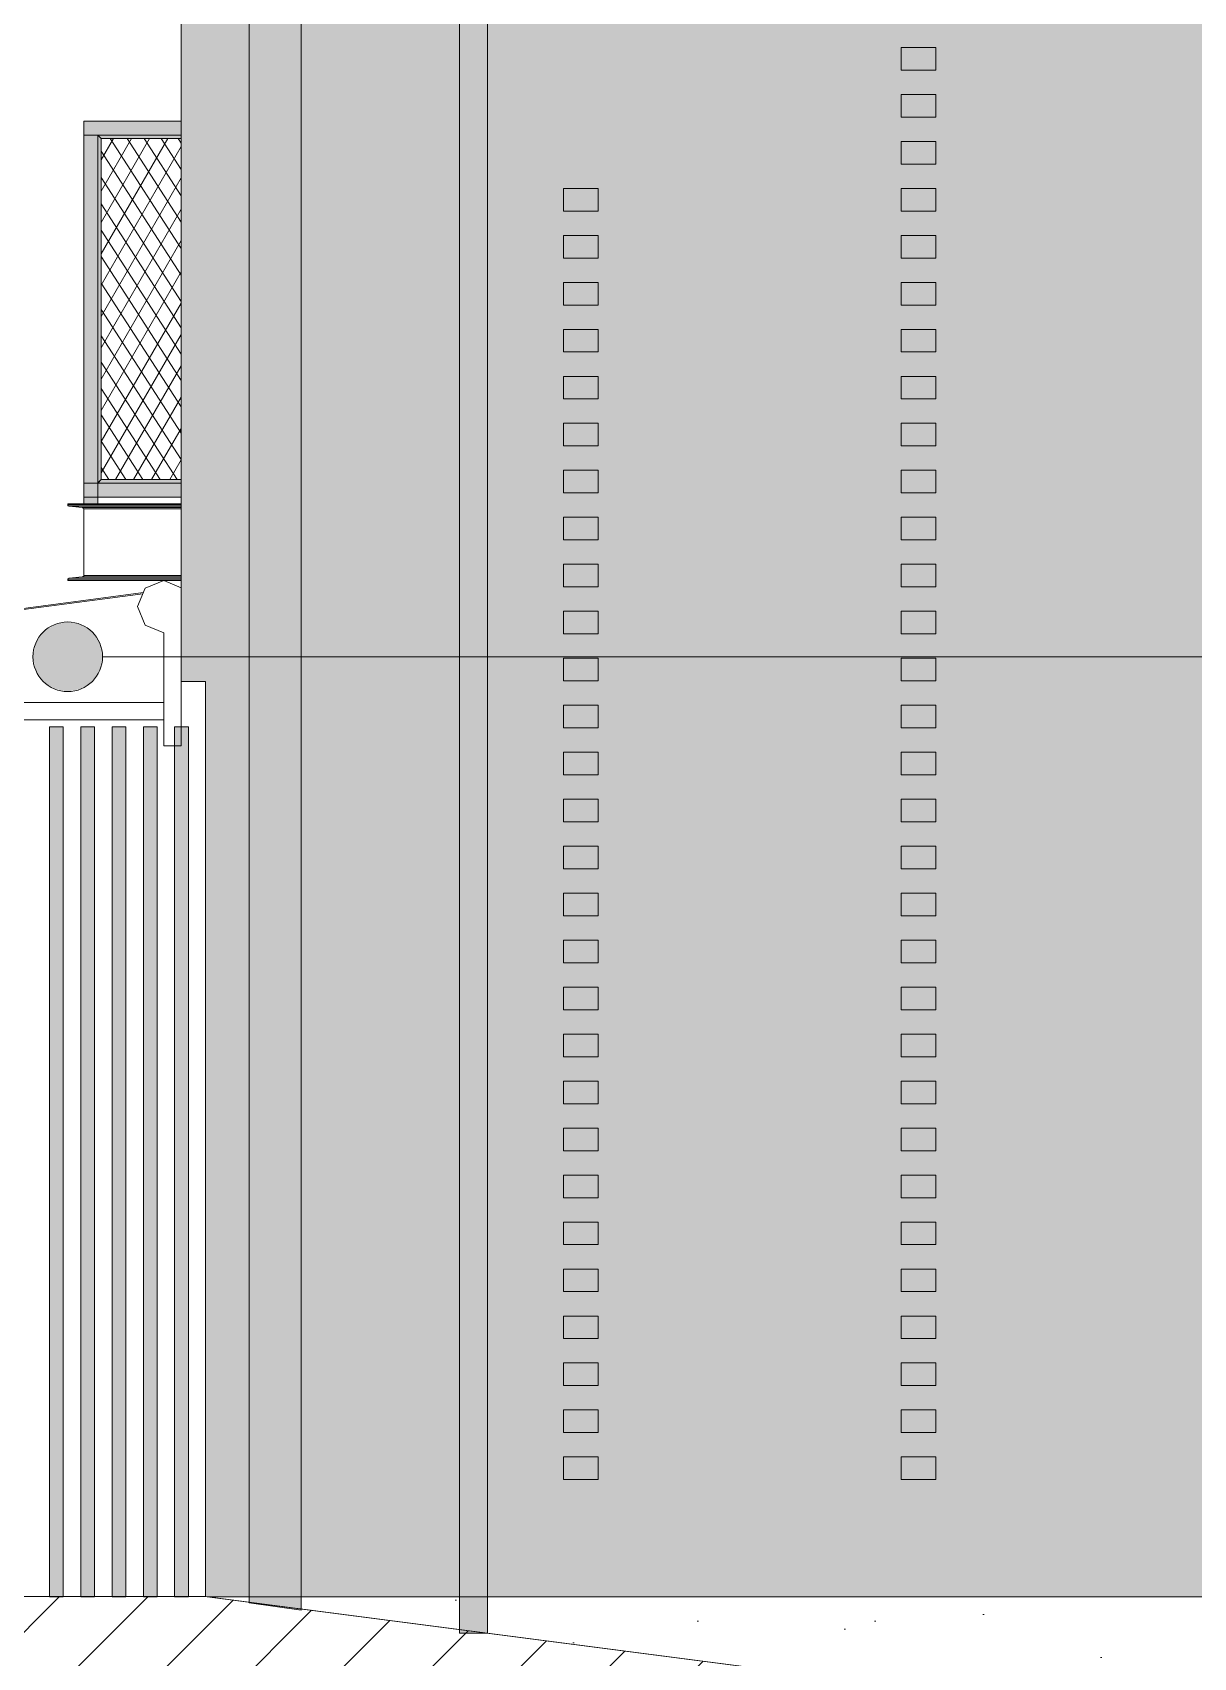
# Model space of a CAD drawing. Header units: millimetres. Extents: x 476571643 to 477489869, y 4620928210 to 4621294454.
# Drawn here: x 477336979 to 477340317, y 4621033012 to 4621037681 of the extents above; entities that cross this region are included whole.
import ezdxf

# ---------------------------------------------------------------- set-up
doc = ezdxf.new("R2010")
doc.units = ezdxf.units.MM
doc.header["$MEASUREMENT"] = 0
doc.set_wipeout_variables(frame=1)
doc.linetypes.add('Wipeout_Contour', pattern=[1000, 0, -1000])
for name, color, linetype, lineweight in [('0_Pen_No__250_Pen_No__255', 255, 'Continuous', 0), ('0_Pen_No__250_Pen_No__7', 7, 'Continuous', 0), ('2D Drafting - General_Pen_No__7_Pen_No__250', 7, 'Continuous', 0), ('2D Drafting - General_Pen_No__7_Pen_No__7', 7, 'Continuous', 0), ('New_2D Drafting - General_Pen_No__30_Pen_No__9_Pen_No__9_Pen_No__255', 255, 'Continuous', 0), ('New_2D Drafting - General_Pen_No__30_Pen_No__9_Pen_No__9_Pen_No__42', 250, 'Continuous', 0), ('New_2D Drafting - General_Pen_No__30_Pen_No__9_Pen_No__9_Pen_No__7', 7, 'Continuous', 0), ('New_2D Drafting - General_Pen_No__4', 7, 'Continuous', 0), ('New_2D Drafting - General_Pen_No__7', 7, 'Continuous', 0), ('New_Interior - Furniture _Pen_No__250', 7, 'Continuous', 0), ('New_Structural - Bearing_Pen_No__250', 7, 'Continuous', 0), ('Structural - Bearing_Pen_No__7', 7, 'Continuous', 0), ('zoma_Pen_No__5_Pen_No__142', 142, 'Continuous', 0)]:
    doc.layers.add(name, color=color, linetype=linetype, lineweight=lineweight)
doc.layers.add('New_2D Drafting - General_Pen_No__30_Pen_No__9_Pen_No__9_Pen_No__254', color=7, linetype='Continuous', lineweight=0, true_color=0xcccccc)
doc.layers.add('New_Interior - Furniture', color=7, linetype='Continuous')
doc.layers.add('zoma_Pen_No__5', color=7, linetype='Continuous')

# ---------------------------------------------------------------- blocks, each defined once
blk = doc.blocks.new('Line_122', base_point=(477337080.7, 4621035887.1))
at = {"layer": 'zoma_Pen_No__5_Pen_No__142', "linetype": 'Continuous', "lineweight": 0}
blk.add_hatch(color=142, dxfattribs=at).paths.add_polyline_path([(477336980.7, 4621035887.1), (477336988.3, 4621035848.8), (477337010, 4621035816.4), (477337042.4, 4621035794.7), (477337080.7, 4621035787.1), (477337118.9, 4621035794.7), (477337151.4, 4621035816.4), (477337173.1, 4621035848.8), (477337180.7, 4621035887.1), (477337173.1, 4621035925.3), (477337151.4, 4621035957.8), (477337118.9, 4621035979.5), (477337080.7, 4621035987.1), (477337042.4, 4621035979.5), (477337010, 4621035957.8), (477336988.3, 4621035925.3)])
at = {"layer": 'zoma_Pen_No__5_Pen_No__142', "color": 142, "linetype": 'Continuous', "lineweight": 0}
blk.add_line((477337180.7, 4621035887.1), (477367891.1, 4621035887.1), dxfattribs=at)
blk.add_circle((477337080.7, 4621035887.1), 100, dxfattribs=at)

msp = doc.modelspace()

# ---------------------------------------------------------------- hatches: boundary and pattern name
at = {"layer": '0_Pen_No__250_Pen_No__255', "linetype": 'Continuous', "lineweight": 0, "true_color": 0x3f3f3f}
msp.add_hatch(color=250, dxfattribs=at).paths.add_polyline_path([(477338286.814, 4621033081.454), (477338286.814, 4621044388.623), (477338206.645, 4621044388.623), (477338206.342, 4621033081.453)])
at = {"layer": '2D Drafting - General_Pen_No__7_Pen_No__7', "linetype": 'Continuous', "lineweight": 0}
h = msp.add_hatch(dxfattribs=at)
h.set_pattern_fill('MASONRY_BLOCK', style=0, pattern_type=2)
h.set_pattern_definition([(45, (476844527.15, 4621385791.04), (-127.279217, 127.279217), [])])
h.paths.add_polyline_path([(477328463.45, 4621033186.771), (477328463.45, 4621032629.786), (477337497.769, 4621032629.786), (477355176.84, 4621030330.273), (477360414.712, 4621030330.279), (477360414.712, 4621030887.402), (477355176.703, 4621030886.115), (477337477.043, 4621033186.771)])
at = {"layer": 'New_2D Drafting - General_Pen_No__30_Pen_No__9_Pen_No__9_Pen_No__254', "linetype": 'Continuous', "lineweight": 0, "true_color": 0xcccccc}
h = msp.add_hatch(dxfattribs=at)
h.set_pattern_fill('BRICK___RUNNING_BOND', color=254, style=0, pattern_type=2)
h.set_pattern_definition([(180, (477344577, 4621041395.33), (0, 66.64), []), (90, (477344577, 4621041395.33), (244.8, 0), [66.64, -66.64]), (90, (477344454.6, 4621041461.97), (244.8, 0), [66.64, -66.64])])
h.paths.add_polyline_path([(477337406.639, 4621035816.115), (477337477.043, 4621035816.115), (477337477.043, 4621033186.772), (477337481.597, 4621033186.115), (477355176.646, 4621033186.115), (477355176.646, 4621036386.104), (477355176.646, 4621046385.712), (477337406.646, 4621046385.708), (477337406.646, 4621045926.117)])
h.paths.add_polyline_path([(477346352.317, 4621038886.115), (477347952.751, 4621038886.115), (477347952.751, 4621037286.115), (477346352.317, 4621037286.115)], flags=0)
h.paths.add_polyline_path([(477347952.751, 4621040486.115), (477346352.317, 4621040486.115), (477346352.317, 4621042086.115), (477347952.751, 4621042086.115)], flags=0)
h.paths.add_polyline_path([(477347952.751, 4621034086.115), (477347952.751, 4621035686.115), (477346352.751, 4621035686.115), (477346352.751, 4621034086.115)], flags=0)
h.paths.add_polyline_path([(477347952.751, 4621043686.116), (477347952.751, 4621045286.115), (477346352.751, 4621045286.115), (477346352.751, 4621043686.116)], flags=0)
at = {"layer": 'New_2D Drafting - General_Pen_No__30_Pen_No__9_Pen_No__9_Pen_No__255', "linetype": 'Continuous', "lineweight": 0}
for points in [[(477337751.997, 4621033147.148), (477337601.997, 4621033168.765), (477337601.997, 4621045686.141), (477337751.997, 4621045686.141)], [(477337127, 4621037426.117), (477337406.666, 4621037426.117), (477337406.666, 4621037386.117), (477337127, 4621037386.117)], [(477337127, 4621036326.115), (477337167.006, 4621036326.115), (477337167.006, 4621037386.117), (477337127, 4621037386.117)], [(477337177.006, 4621036396.115), (477337167.006, 4621036386.115), (477337167.006, 4621037386.117), (477337177.006, 4621037376.117)], [(477337177.006, 4621037376.117), (477337406.666, 4621037376.117), (477337406.666, 4621037386.117), (477337167.006, 4621037386.117)], [(477337127, 4621036386.115), (477337406.666, 4621036386.115), (477337406.666, 4621036346.115), (477337127, 4621036346.115)], [(477337166.637, 4621036386.115), (477337406.666, 4621036386.115), (477337406.666, 4621036396.115), (477337176.637, 4621036396.115)], [(477337027.996, 4621035686.115), (477337067.996, 4621035686.115), (477337067.996, 4621033186.127), (477337027.996, 4621033186.127)], [(477337117.996, 4621035686.115), (477337157.996, 4621035686.115), (477337157.996, 4621033186.127), (477337117.996, 4621033186.127)], [(477337207.996, 4621035686.115), (477337247.996, 4621035686.115), (477337247.996, 4621033186.127), (477337207.996, 4621033186.127)]]:
    msp.add_hatch(color=255, dxfattribs=at).paths.add_polyline_path(points)
at = {"layer": 'New_2D Drafting - General_Pen_No__30_Pen_No__9_Pen_No__9_Pen_No__42', "linetype": 'Continuous', "lineweight": 0, "true_color": 0xc7c8ca}
h = msp.add_hatch(dxfattribs=at)
h.set_pattern_fill('CUT_STONE', color=9, style=0, pattern_type=2)
h.set_pattern_definition([(135, (477344577, 4621042195.33), (254.5584, 254.5584), [0, -240, 0, -360]), (70, (477343777, 4621042195.33), (-338.289, 123.127), [0, -176, 0, -304])])
h.paths.add_polyline_path([(477355176.703, 4621033186.115), (477337481.597, 4621033186.115), (477355176.703, 4621030886.115)])
at = {"layer": 'New_2D Drafting - General_Pen_No__7', "linetype": 'Continuous', "lineweight": 0}
h = msp.add_hatch(dxfattribs=at)
h.set_pattern_fill('BATT_INSULATION', style=0, pattern_type=2)
h.set_pattern_definition([(60, (476844527.15, 4621385791.044), (-38.9711432, 22.5), []), (122.8330945, (476844527.15, 4621385791.044), (36.8060797, 18.75), [])])
h.paths.add_polyline_path([(477337406.666, 4621036396.115), (477337177.006, 4621036396.115), (477337177.006, 4621037376.117), (477337406.666, 4621037376.117)])

# ---------------------------------------------------------------- linework, layer by layer
at = {"layer": '0_Pen_No__250_Pen_No__7', "color": 7, "linetype": 'Continuous', "lineweight": 0, "flags": 128}
msp.add_lwpolyline([(477338286.814, 4621033081.454), (477338286.814, 4621044388.623), (477338206.645, 4621044388.623), (477338206.342, 4621033081.453)], close=True, dxfattribs=at)
at = {"layer": '2D Drafting - General_Pen_No__7_Pen_No__250', "color": 7, "linetype": 'Continuous', "lineweight": 0, "flags": 128}
msp.add_lwpolyline([(477328463.45, 4621033186.771), (477328463.45, 4621032629.786), (477337497.769, 4621032629.786), (477355176.84, 4621030330.273), (477360414.712, 4621030330.279), (477360414.712, 4621030887.402), (477355176.703, 4621030886.115), (477337477.043, 4621033186.771)], close=True, dxfattribs=at)
at = {"layer": 'New_2D Drafting - General_Pen_No__30_Pen_No__9_Pen_No__9_Pen_No__7', "color": 7, "linetype": 'Continuous', "lineweight": 0, "flags": 128}
for points in [[(477337406.639, 4621035816.115), (477337477.043, 4621035816.115), (477337477.043, 4621033186.772), (477337481.597, 4621033186.115), (477355176.646, 4621033186.115), (477355176.646, 4621036386.104), (477355176.646, 4621046385.712), (477337406.646, 4621046385.708), (477337406.646, 4621045926.117)], [(477337751.997, 4621033147.148), (477337601.997, 4621033168.765), (477337601.997, 4621045686.141), (477337751.997, 4621045686.141)], [(477337127, 4621037426.117), (477337406.666, 4621037426.117), (477337406.666, 4621037386.117), (477337127, 4621037386.117)], [(477337127, 4621036326.115), (477337167.006, 4621036326.115), (477337167.006, 4621037386.117), (477337127, 4621037386.117)], [(477337177.006, 4621036396.115), (477337167.006, 4621036386.115), (477337167.006, 4621037386.117), (477337177.006, 4621037376.117)], [(477337177.006, 4621037376.117), (477337406.666, 4621037376.117), (477337406.666, 4621037386.117), (477337167.006, 4621037386.117)], [(477337127, 4621036386.115), (477337406.666, 4621036386.115), (477337406.666, 4621036346.115), (477337127, 4621036346.115)], [(477337166.637, 4621036386.115), (477337406.666, 4621036386.115), (477337406.666, 4621036396.115), (477337176.637, 4621036396.115)], [(477337027.996, 4621035686.115), (477337067.996, 4621035686.115), (477337067.996, 4621033186.127), (477337027.996, 4621033186.127)], [(477337117.996, 4621035686.115), (477337157.996, 4621035686.115), (477337157.996, 4621033186.127), (477337117.996, 4621033186.127)], [(477337207.996, 4621035686.115), (477337247.996, 4621035686.115), (477337247.996, 4621033186.127), (477337207.996, 4621033186.127)], [(477355176.703, 4621033186.115), (477337481.597, 4621033186.115), (477355176.703, 4621030886.115)]]:
    msp.add_lwpolyline(points, close=True, dxfattribs=at)
at = {"layer": 'New_2D Drafting - General_Pen_No__4', "color": 7, "linetype": 'Continuous', "lineweight": 0, "flags": 128}
msp.add_lwpolyline([(477337406.666, 4621036396.115), (477337177.006, 4621036396.115), (477337177.006, 4621037376.117), (477337406.666, 4621037376.117)], close=True, dxfattribs=at)
at = {"layer": 'New_Structural - Bearing_Pen_No__250', "color": 7, "linetype": 'Continuous', "lineweight": 0}
for p, q in [((477339476.059, 4621037572.856), (477339476.059, 4621037637.856)), ((477339576.059, 4621037637.856), (477339476.059, 4621037637.856)), ((477339576.059, 4621037572.856), (477339576.059, 4621037637.856)), ((477339576.059, 4621037572.856), (477339476.059, 4621037572.856)), ((477339476.059, 4621037437.856), (477339476.059, 4621037502.856)), ((477339576.059, 4621037502.856), (477339476.059, 4621037502.856)), ((477339576.059, 4621037437.856), (477339576.059, 4621037502.856)), ((477339576.059, 4621037437.856), (477339476.059, 4621037437.856)), ((477339476.059, 4621037302.856), (477339476.059, 4621037367.856)), ((477339576.059, 4621037367.856), (477339476.059, 4621037367.856)), ((477339576.059, 4621037302.856), (477339576.059, 4621037367.856)), ((477339576.059, 4621037302.856), (477339476.059, 4621037302.856)), ((477338505.815, 4621037167.856), (477338505.815, 4621037232.856)), ((477338605.815, 4621037232.856), (477338505.815, 4621037232.856)), ((477338605.815, 4621037167.856), (477338605.815, 4621037232.856)), ((477339476.059, 4621037167.856), (477339476.059, 4621037232.856)), ((477339576.059, 4621037232.856), (477339476.059, 4621037232.856)), ((477339576.059, 4621037167.856), (477339576.059, 4621037232.856)), ((477338605.815, 4621037167.856), (477338505.815, 4621037167.856)), ((477339576.059, 4621037167.856), (477339476.059, 4621037167.856)), ((477338505.815, 4621037032.856), (477338505.815, 4621037097.856)), ((477338605.815, 4621037097.856), (477338505.815, 4621037097.856)), ((477338605.815, 4621037032.856), (477338605.815, 4621037097.856)), ((477339476.059, 4621037032.856), (477339476.059, 4621037097.856)), ((477339576.059, 4621037097.856), (477339476.059, 4621037097.856)), ((477339576.059, 4621037032.856), (477339576.059, 4621037097.856)), ((477338605.815, 4621037032.856), (477338505.815, 4621037032.856)), ((477339576.059, 4621037032.856), (477339476.059, 4621037032.856)), ((477338505.815, 4621036897.856), (477338505.815, 4621036962.856)), ((477338605.815, 4621036962.856), (477338505.815, 4621036962.856)), ((477338605.815, 4621036897.856), (477338605.815, 4621036962.856)), ((477339476.059, 4621036897.856), (477339476.059, 4621036962.856)), ((477339576.059, 4621036962.856), (477339476.059, 4621036962.856)), ((477339576.059, 4621036897.856), (477339576.059, 4621036962.856)), ((477338605.815, 4621036897.856), (477338505.815, 4621036897.856)), ((477339576.059, 4621036897.856), (477339476.059, 4621036897.856)), ((477338505.815, 4621036762.856), (477338505.815, 4621036827.856)), ((477338605.815, 4621036827.856), (477338505.815, 4621036827.856)), ((477338605.815, 4621036762.856), (477338605.815, 4621036827.856)), ((477339476.059, 4621036762.856), (477339476.059, 4621036827.856)), ((477339576.059, 4621036827.856), (477339476.059, 4621036827.856)), ((477339576.059, 4621036762.856), (477339576.059, 4621036827.856)), ((477338605.815, 4621036762.856), (477338505.815, 4621036762.856)), ((477339576.059, 4621036762.856), (477339476.059, 4621036762.856)), ((477338505.815, 4621036627.856), (477338505.815, 4621036692.856)), ((477338605.815, 4621036692.856), (477338505.815, 4621036692.856)), ((477338605.815, 4621036627.856), (477338605.815, 4621036692.856)), ((477339476.059, 4621036627.856), (477339476.059, 4621036692.856)), ((477339576.059, 4621036692.856), (477339476.059, 4621036692.856)), ((477339576.059, 4621036627.856), (477339576.059, 4621036692.856)), ((477338605.815, 4621036627.856), (477338505.815, 4621036627.856)), ((477339576.059, 4621036627.856), (477339476.059, 4621036627.856)), ((477338505.815, 4621036492.856), (477338505.815, 4621036557.856)), ((477338605.815, 4621036557.856), (477338505.815, 4621036557.856)), ((477338605.815, 4621036492.856), (477338605.815, 4621036557.856)), ((477339476.059, 4621036492.856), (477339476.059, 4621036557.856)), ((477339576.059, 4621036557.856), (477339476.059, 4621036557.856)), ((477339576.059, 4621036492.856), (477339576.059, 4621036557.856)), ((477338605.815, 4621036492.856), (477338505.815, 4621036492.856)), ((477339576.059, 4621036492.856), (477339476.059, 4621036492.856)), ((477338505.815, 4621036357.856), (477338505.815, 4621036422.856)), ((477338605.815, 4621036422.856), (477338505.815, 4621036422.856)), ((477338605.815, 4621036357.856), (477338605.815, 4621036422.856)), ((477339476.059, 4621036357.856), (477339476.059, 4621036422.856)), ((477339576.059, 4621036422.856), (477339476.059, 4621036422.856)), ((477339576.059, 4621036357.856), (477339576.059, 4621036422.856)), ((477338605.815, 4621036357.856), (477338505.815, 4621036357.856)), ((477339576.059, 4621036357.856), (477339476.059, 4621036357.856)), ((477338505.815, 4621036222.856), (477338505.815, 4621036287.856)), ((477338605.815, 4621036287.856), (477338505.815, 4621036287.856)), ((477338605.815, 4621036222.856), (477338605.815, 4621036287.856)), ((477339476.059, 4621036222.856), (477339476.059, 4621036287.856)), ((477339576.059, 4621036287.856), (477339476.059, 4621036287.856)), ((477339576.059, 4621036222.856), (477339576.059, 4621036287.856)), ((477338605.815, 4621036222.856), (477338505.815, 4621036222.856)), ((477339576.059, 4621036222.856), (477339476.059, 4621036222.856)), ((477338505.815, 4621036087.856), (477338505.815, 4621036152.856)), ((477338605.815, 4621036152.856), (477338505.815, 4621036152.856)), ((477338605.815, 4621036087.856), (477338605.815, 4621036152.856)), ((477339476.059, 4621036087.856), (477339476.059, 4621036152.856)), ((477339576.059, 4621036152.856), (477339476.059, 4621036152.856)), ((477339576.059, 4621036087.856), (477339576.059, 4621036152.856)), ((477338605.815, 4621036087.856), (477338505.815, 4621036087.856)), ((477339576.059, 4621036087.856), (477339476.059, 4621036087.856)), ((477338505.815, 4621035952.856), (477338505.815, 4621036017.856)), ((477338605.815, 4621036017.856), (477338505.815, 4621036017.856)), ((477338605.815, 4621035952.856), (477338605.815, 4621036017.856)), ((477339476.059, 4621035952.856), (477339476.059, 4621036017.856)), ((477339576.059, 4621036017.856), (477339476.059, 4621036017.856)), ((477339576.059, 4621035952.856), (477339576.059, 4621036017.856)), ((477338605.815, 4621035952.856), (477338505.815, 4621035952.856)), ((477339576.059, 4621035952.856), (477339476.059, 4621035952.856)), ((477338505.815, 4621035817.856), (477338505.815, 4621035882.856)), ((477338605.815, 4621035882.856), (477338505.815, 4621035882.856)), ((477338605.815, 4621035817.856), (477338605.815, 4621035882.856)), ((477339476.059, 4621035817.856), (477339476.059, 4621035882.856)), ((477339576.059, 4621035882.856), (477339476.059, 4621035882.856)), ((477339576.059, 4621035817.856), (477339576.059, 4621035882.856)), ((477338605.815, 4621035817.856), (477338505.815, 4621035817.856)), ((477339576.059, 4621035817.856), (477339476.059, 4621035817.856)), ((477338505.815, 4621035682.856), (477338505.815, 4621035747.856)), ((477338605.815, 4621035747.856), (477338505.815, 4621035747.856)), ((477338605.815, 4621035682.856), (477338605.815, 4621035747.856)), ((477339476.059, 4621035682.856), (477339476.059, 4621035747.856)), ((477339576.059, 4621035747.856), (477339476.059, 4621035747.856)), ((477339576.059, 4621035682.856), (477339576.059, 4621035747.856)), ((477338605.815, 4621035682.856), (477338505.815, 4621035682.856)), ((477339576.059, 4621035682.856), (477339476.059, 4621035682.856)), ((477338505.815, 4621035547.856), (477338505.815, 4621035612.856)), ((477338605.815, 4621035612.856), (477338505.815, 4621035612.856)), ((477338605.815, 4621035547.856), (477338605.815, 4621035612.856)), ((477339476.059, 4621035547.856), (477339476.059, 4621035612.856)), ((477339576.059, 4621035612.856), (477339476.059, 4621035612.856)), ((477339576.059, 4621035547.856), (477339576.059, 4621035612.856)), ((477338605.815, 4621035547.856), (477338505.815, 4621035547.856)), ((477339576.059, 4621035547.856), (477339476.059, 4621035547.856)), ((477338505.815, 4621035412.856), (477338505.815, 4621035477.856)), ((477338605.815, 4621035477.856), (477338505.815, 4621035477.856)), ((477338605.815, 4621035412.856), (477338605.815, 4621035477.856)), ((477339476.059, 4621035412.856), (477339476.059, 4621035477.856)), ((477339576.059, 4621035477.856), (477339476.059, 4621035477.856)), ((477339576.059, 4621035412.856), (477339576.059, 4621035477.856)), ((477338605.815, 4621035412.856), (477338505.815, 4621035412.856)), ((477339576.059, 4621035412.856), (477339476.059, 4621035412.856)), ((477338505.815, 4621035277.856), (477338505.815, 4621035342.856)), ((477338605.815, 4621035342.856), (477338505.815, 4621035342.856)), ((477338605.815, 4621035277.856), (477338605.815, 4621035342.856)), ((477339476.059, 4621035277.856), (477339476.059, 4621035342.856)), ((477339576.059, 4621035342.856), (477339476.059, 4621035342.856)), ((477339576.059, 4621035277.856), (477339576.059, 4621035342.856)), ((477338605.815, 4621035277.856), (477338505.815, 4621035277.856)), ((477339576.059, 4621035277.856), (477339476.059, 4621035277.856)), ((477338505.815, 4621035142.856), (477338505.815, 4621035207.856)), ((477338605.815, 4621035207.856), (477338505.815, 4621035207.856)), ((477338605.815, 4621035142.856), (477338605.815, 4621035207.856)), ((477339476.059, 4621035142.856), (477339476.059, 4621035207.856)), ((477339576.059, 4621035207.856), (477339476.059, 4621035207.856)), ((477339576.059, 4621035142.856), (477339576.059, 4621035207.856)), ((477338605.815, 4621035142.856), (477338505.815, 4621035142.856)), ((477339576.059, 4621035142.856), (477339476.059, 4621035142.856)), ((477338505.815, 4621035007.856), (477338505.815, 4621035072.856)), ((477338605.815, 4621035072.856), (477338505.815, 4621035072.856)), ((477338605.815, 4621035007.856), (477338605.815, 4621035072.856)), ((477339476.059, 4621035007.856), (477339476.059, 4621035072.856)), ((477339576.059, 4621035072.856), (477339476.059, 4621035072.856)), ((477339576.059, 4621035007.856), (477339576.059, 4621035072.856)), ((477338605.815, 4621035007.856), (477338505.815, 4621035007.856)), ((477339576.059, 4621035007.856), (477339476.059, 4621035007.856)), ((477338505.815, 4621034872.856), (477338505.815, 4621034937.856)), ((477338605.815, 4621034937.856), (477338505.815, 4621034937.856)), ((477338605.815, 4621034872.856), (477338605.815, 4621034937.856)), ((477339476.059, 4621034872.856), (477339476.059, 4621034937.856)), ((477339576.059, 4621034937.856), (477339476.059, 4621034937.856)), ((477339576.059, 4621034872.856), (477339576.059, 4621034937.856)), ((477338605.815, 4621034872.856), (477338505.815, 4621034872.856)), ((477339576.059, 4621034872.856), (477339476.059, 4621034872.856)), ((477338505.815, 4621034737.856), (477338505.815, 4621034802.856)), ((477338605.815, 4621034802.856), (477338505.815, 4621034802.856)), ((477338605.815, 4621034737.856), (477338605.815, 4621034802.856)), ((477339476.059, 4621034737.856), (477339476.059, 4621034802.856)), ((477339576.059, 4621034802.856), (477339476.059, 4621034802.856)), ((477339576.059, 4621034737.856), (477339576.059, 4621034802.856)), ((477338605.815, 4621034737.856), (477338505.815, 4621034737.856)), ((477339576.059, 4621034737.856), (477339476.059, 4621034737.856)), ((477338505.815, 4621034602.856), (477338505.815, 4621034667.856)), ((477338605.815, 4621034667.856), (477338505.815, 4621034667.856)), ((477338605.815, 4621034602.856), (477338605.815, 4621034667.856)), ((477339476.059, 4621034602.856), (477339476.059, 4621034667.856)), ((477339576.059, 4621034667.856), (477339476.059, 4621034667.856)), ((477339576.059, 4621034602.856), (477339576.059, 4621034667.856)), ((477338605.815, 4621034602.856), (477338505.815, 4621034602.856)), ((477339576.059, 4621034602.856), (477339476.059, 4621034602.856)), ((477338505.815, 4621034467.856), (477338505.815, 4621034532.856)), ((477338605.815, 4621034532.856), (477338505.815, 4621034532.856)), ((477338605.815, 4621034467.856), (477338605.815, 4621034532.856)), ((477339476.059, 4621034467.856), (477339476.059, 4621034532.856)), ((477339576.059, 4621034532.856), (477339476.059, 4621034532.856)), ((477339576.059, 4621034467.856), (477339576.059, 4621034532.856)), ((477338605.815, 4621034467.856), (477338505.815, 4621034467.856)), ((477339576.059, 4621034467.856), (477339476.059, 4621034467.856)), ((477338505.815, 4621034332.856), (477338505.815, 4621034397.856)), ((477338605.815, 4621034397.856), (477338505.815, 4621034397.856)), ((477338605.815, 4621034332.856), (477338605.815, 4621034397.856)), ((477339476.059, 4621034332.856), (477339476.059, 4621034397.856)), ((477339576.059, 4621034397.856), (477339476.059, 4621034397.856)), ((477339576.059, 4621034332.856), (477339576.059, 4621034397.856)), ((477338605.815, 4621034332.856), (477338505.815, 4621034332.856)), ((477339576.059, 4621034332.856), (477339476.059, 4621034332.856)), ((477338505.815, 4621034197.856), (477338505.815, 4621034262.856)), ((477338605.815, 4621034262.856), (477338505.815, 4621034262.856)), ((477338605.815, 4621034197.856), (477338605.815, 4621034262.856)), ((477339476.059, 4621034197.856), (477339476.059, 4621034262.856)), ((477339576.059, 4621034262.856), (477339476.059, 4621034262.856)), ((477339576.059, 4621034197.856), (477339576.059, 4621034262.856)), ((477338605.815, 4621034197.856), (477338505.815, 4621034197.856)), ((477339576.059, 4621034197.856), (477339476.059, 4621034197.856)), ((477338505.815, 4621034062.856), (477338505.815, 4621034127.856)), ((477338605.815, 4621034127.856), (477338505.815, 4621034127.856)), ((477338605.815, 4621034062.856), (477338605.815, 4621034127.856)), ((477339476.059, 4621034062.856), (477339476.059, 4621034127.856)), ((477339576.059, 4621034127.856), (477339476.059, 4621034127.856)), ((477339576.059, 4621034062.856), (477339576.059, 4621034127.856)), ((477338605.815, 4621034062.856), (477338505.815, 4621034062.856)), ((477339576.059, 4621034062.856), (477339476.059, 4621034062.856)), ((477338505.815, 4621033927.856), (477338505.815, 4621033992.856)), ((477338605.815, 4621033992.856), (477338505.815, 4621033992.856)), ((477338605.815, 4621033927.856), (477338605.815, 4621033992.856)), ((477339476.059, 4621033927.856), (477339476.059, 4621033992.856)), ((477339576.059, 4621033992.856), (477339476.059, 4621033992.856)), ((477339576.059, 4621033927.856), (477339576.059, 4621033992.856)), ((477338605.815, 4621033927.856), (477338505.815, 4621033927.856)), ((477339576.059, 4621033927.856), (477339476.059, 4621033927.856)), ((477338505.815, 4621033792.856), (477338505.815, 4621033857.856)), ((477338605.815, 4621033857.856), (477338505.815, 4621033857.856)), ((477338605.815, 4621033792.856), (477338605.815, 4621033857.856)), ((477339476.059, 4621033792.856), (477339476.059, 4621033857.856)), ((477339576.059, 4621033857.856), (477339476.059, 4621033857.856)), ((477339576.059, 4621033792.856), (477339576.059, 4621033857.856)), ((477338605.815, 4621033792.856), (477338505.815, 4621033792.856)), ((477339576.059, 4621033792.856), (477339476.059, 4621033792.856)), ((477338505.815, 4621033657.856), (477338505.815, 4621033722.856)), ((477338605.815, 4621033722.856), (477338505.815, 4621033722.856)), ((477338605.815, 4621033657.856), (477338605.815, 4621033722.856)), ((477339476.059, 4621033657.856), (477339476.059, 4621033722.856)), ((477339576.059, 4621033722.856), (477339476.059, 4621033722.856)), ((477339576.059, 4621033657.856), (477339576.059, 4621033722.856)), ((477338605.815, 4621033657.856), (477338505.815, 4621033657.856)), ((477339576.059, 4621033657.856), (477339476.059, 4621033657.856)), ((477338505.815, 4621033522.856), (477338505.815, 4621033587.856)), ((477338605.815, 4621033587.856), (477338505.815, 4621033587.856)), ((477338605.815, 4621033522.856), (477338605.815, 4621033587.856)), ((477339476.059, 4621033522.856), (477339476.059, 4621033587.856)), ((477339576.059, 4621033587.856), (477339476.059, 4621033587.856)), ((477339576.059, 4621033522.856), (477339576.059, 4621033587.856)), ((477338605.815, 4621033522.856), (477338505.815, 4621033522.856)), ((477339576.059, 4621033522.856), (477339476.059, 4621033522.856))]:
    msp.add_line(p, q, dxfattribs=at)
at = {"layer": 'Structural - Bearing_Pen_No__7', "color": 7, "linetype": 'Continuous', "lineweight": 0}
for p, q in [((477337080.674, 4621036323.628), (477337080.674, 4621036326.123)), ((477337406.693, 4621036326.123), (477337080.674, 4621036326.123)), ((477337081.073, 4621036322.097), (477337080.674, 4621036323.628)), ((477337406.693, 4621036323.628), (477337080.674, 4621036323.628)), ((477337082.211, 4621036320.799), (477337081.073, 4621036322.097)), ((477337083.914, 4621036319.932), (477337082.211, 4621036320.799)), ((477337085.136, 4621036319.673), (477337083.914, 4621036319.932)), ((477337122.537, 4621036315.683), (477337085.136, 4621036319.673)), ((477337406.693, 4621036319.673), (477337085.136, 4621036319.673)), ((477337123.759, 4621036315.423), (477337122.537, 4621036315.683)), ((477337406.693, 4621036315.683), (477337122.537, 4621036315.683)), ((477337125.462, 4621036314.556), (477337123.759, 4621036315.423)), ((477337126.6, 4621036313.259), (477337125.462, 4621036314.556)), ((477337127, 4621036311.728), (477337126.6, 4621036313.259)), ((477337127, 4621036120.518), (477337127, 4621036311.728)), ((477337406.694, 4621036311.728), (477337127, 4621036311.728)), ((477337080.674, 4621036108.618), (477337081.073, 4621036110.149)), ((477337080.674, 4621036106.123), (477337080.674, 4621036108.618)), ((477337081.073, 4621036110.149), (477337082.211, 4621036111.446)), ((477337082.211, 4621036111.446), (477337083.914, 4621036112.313)), ((477337083.914, 4621036112.313), (477337085.136, 4621036112.573)), ((477337085.136, 4621036112.573), (477337122.537, 4621036116.563)), ((477337122.537, 4621036116.563), (477337123.759, 4621036116.822)), ((477337123.759, 4621036116.822), (477337125.462, 4621036117.689)), ((477337125.462, 4621036117.689), (477337126.6, 4621036118.987)), ((477337126.6, 4621036118.987), (477337127, 4621036120.518))]:
    msp.add_line(p, q, dxfattribs=at)

# ---------------------------------------------------------------- next in the draw order: wipeouts: each hides what was drawn before it
at = {"color": 254, "linetype": 'Wipeout_Contour', "lineweight": 0, "ltscale": 41810617778.46585}
msp.add_wipeout([(477337406.639, 4621036031.123), (477337406.639, 4621035631.123), (477337356.639, 4621035631.123), (477337356.639, 4621035956.123), (477337303.606, 4621035978.09), (477337281.639, 4621036031.123), (477337303.606, 4621036084.156), (477337356.639, 4621036106.123), (477337406.639, 4621036085.412)], dxfattribs=at).dxf.layer = 'New_Interior - Furniture'

# ---------------------------------------------------------------- next in the draw order: hatches: boundary and pattern name
at = {"layer": 'New_2D Drafting - General_Pen_No__30_Pen_No__9_Pen_No__9_Pen_No__255', "linetype": 'Continuous', "lineweight": 0}
for points in [[(477337297.996, 4621035686.115), (477337337.996, 4621035686.115), (477337337.996, 4621033186.127), (477337297.996, 4621033186.127)], [(477337387.996, 4621035686.115), (477337427.996, 4621035686.115), (477337427.996, 4621033186.127), (477337387.996, 4621033186.127)]]:
    msp.add_hatch(color=255, dxfattribs=at).paths.add_polyline_path(points)

# ---------------------------------------------------------------- next in the draw order: linework, layer by layer
at = {"layer": 'New_2D Drafting - General_Pen_No__30_Pen_No__9_Pen_No__9_Pen_No__7', "color": 7, "linetype": 'Continuous', "lineweight": 0, "flags": 128}
for points in [[(477337297.996, 4621035686.115), (477337337.996, 4621035686.115), (477337337.996, 4621033186.127), (477337297.996, 4621033186.127)], [(477337387.996, 4621035686.115), (477337427.996, 4621035686.115), (477337427.996, 4621033186.127), (477337387.996, 4621033186.127)]]:
    msp.add_lwpolyline(points, close=True, dxfattribs=at)
at = {"layer": 'New_Interior - Furniture _Pen_No__250', "color": 7, "linetype": 'Continuous', "lineweight": 0}
for p, q in [((477337281.639, 4621036031.123), (477337303.606, 4621036084.156)), ((477337303.606, 4621036084.156), (477337356.639, 4621036106.123)), ((477337356.639, 4621036106.123), (477337406.639, 4621036085.412)), ((477337406.639, 4621036085.412), (477337406.639, 4621035631.123)), ((477337298.408, 4621036071.607), (477334919.959, 4621035756.118)), ((477337296.906, 4621036068.381), (477334942.774, 4621035756.118)), ((477337303.606, 4621035978.09), (477337281.639, 4621036031.123)), ((477337356.639, 4621035956.123), (477337303.606, 4621035978.09)), ((477337356.639, 4621035631.123), (477337356.639, 4621035956.123)), ((477337356.639, 4621035756.123), (477334817.996, 4621035756.118)), ((477337356.639, 4621035756.123), (477337356.639, 4621035706.123)), ((477337356.639, 4621035706.123), (477334817.996, 4621035706.118)), ((477337406.639, 4621035631.123), (477337356.639, 4621035631.123))]:
    msp.add_line(p, q, dxfattribs=at)
at = {"layer": 'Structural - Bearing_Pen_No__7', "color": 7, "linetype": 'Continuous', "lineweight": 0}
for p, q in [((477337406.698, 4621036108.618), (477337080.674, 4621036108.618)), ((477337406.699, 4621036106.123), (477337080.674, 4621036106.123)), ((477337406.698, 4621036112.573), (477337085.136, 4621036112.573)), ((477337406.698, 4621036116.563), (477337122.537, 4621036116.563)), ((477337406.698, 4621036120.518), (477337127, 4621036120.518))]:
    msp.add_line(p, q, dxfattribs=at)

# ---------------------------------------------------------------- next in the draw order: block references
at = {"layer": 'zoma_Pen_No__5', "color": 142, "linetype": 'Continuous', "lineweight": 0}
msp.add_blockref('Line_122', (477337080.674, 4621035887.063), dxfattribs=at)

doc.saveas('drawing.dxf')
